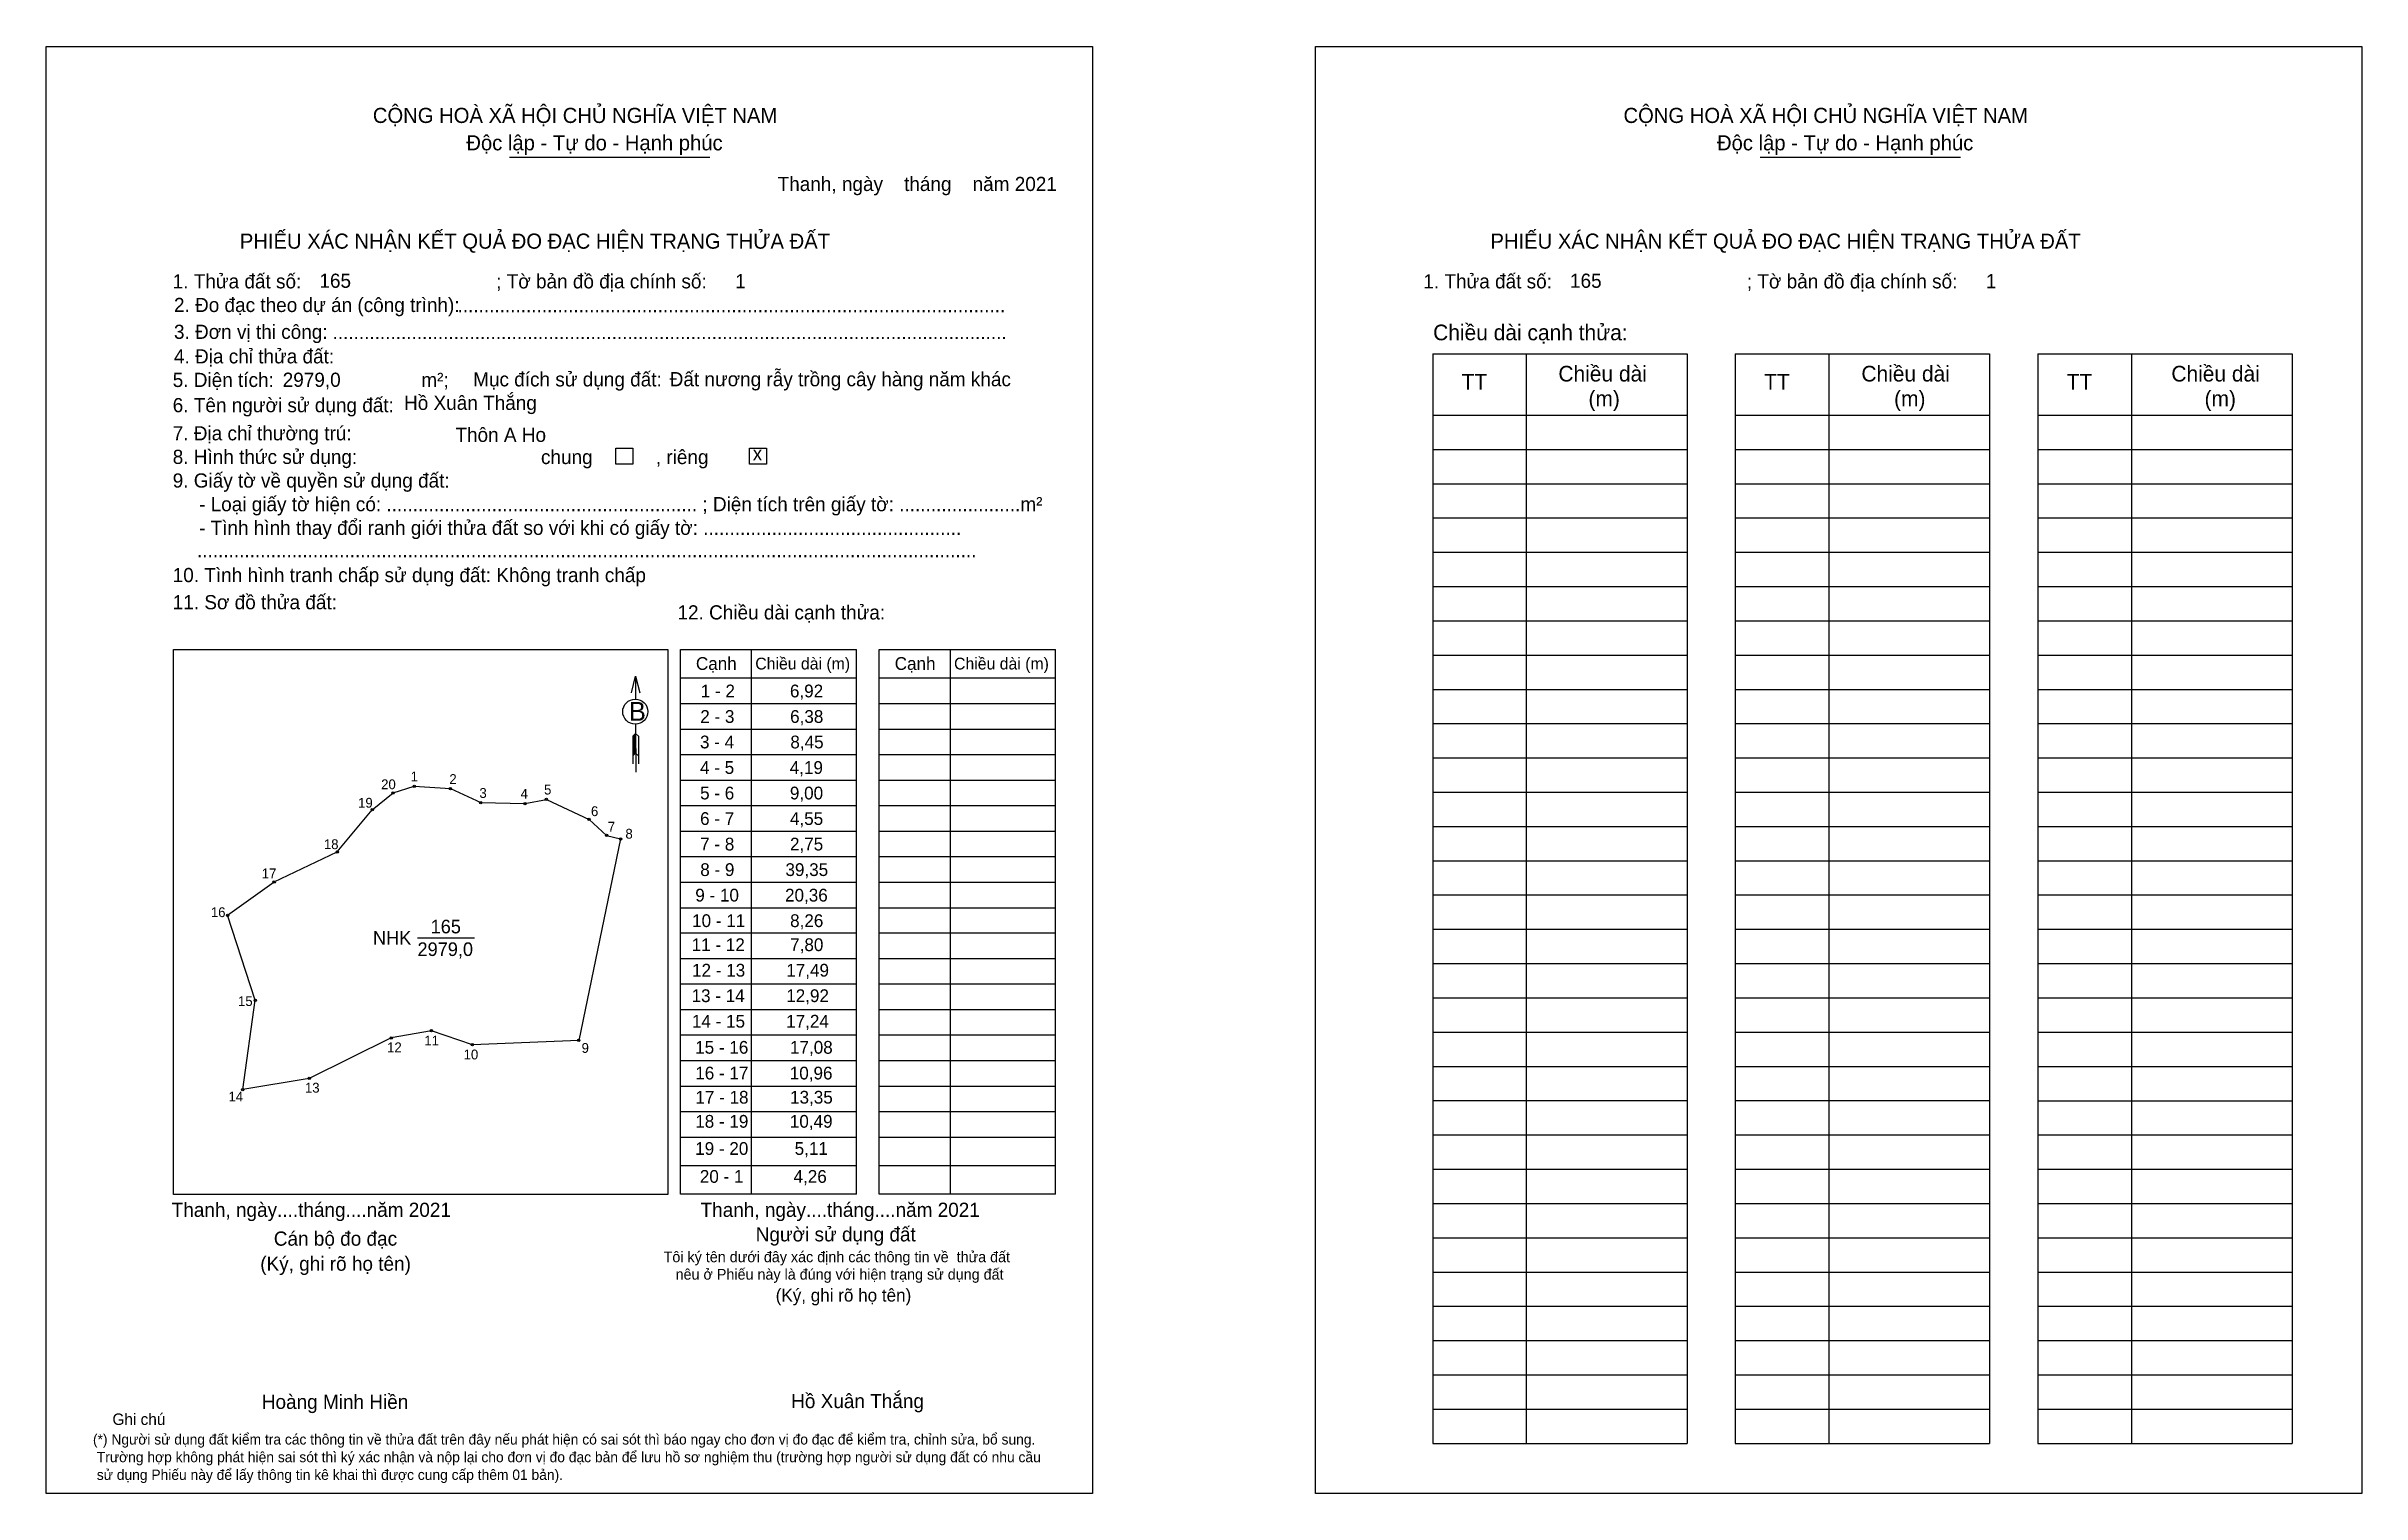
# Model space of a CAD drawing. Extents: x 545941 to 546384, y 1823805 to 1824082.
import ezdxf

# ---------------------------------------------------------------- set-up
doc = ezdxf.new("R2010")
doc.units = 0
for name, color, linetype in [('CanhThua', 7, 'Continuous'), ('kqddKhungInTrang1', 7, 'Continuous'), ('kqddKhungInTrang2', 7, 'Continuous'), ('kqddNoiDung', 7, 'Continuous'), ('kqddTemplate', 7, 'Continuous'), ('MocDinhThua', 7, 'Continuous'), ('NhanDiaChinhThua', 7, 'Continuous'), ('SoHieuDinhThua', 7, 'Continuous')]:
    doc.layers.add(name, color=color, linetype=linetype)

msp = doc.modelspace()

# ---------------------------------------------------------------- linework, layer by layer
at = {"layer": 'CanhThua'}
for p, q in [((546003.66, 1823935.67), (546007.63, 1823938.88)), ((546007.63, 1823938.88), (546011.69, 1823940.16)), ((546011.69, 1823940.16), (546018.59, 1823939.72)), ((546018.59, 1823939.72), (546024.39, 1823937.05)), ((546032.83, 1823936.85), (546036.95, 1823937.66)), ((546036.95, 1823937.66), (546045.1, 1823933.84)), ((545996.95, 1823927.6), (546003.66, 1823935.67)), ((546024.39, 1823937.05), (546032.83, 1823936.85)), ((546045.1, 1823933.84), (546048.47, 1823930.78)), ((546051.14, 1823930.1), (546043.13, 1823891.57)), ((546048.47, 1823930.78), (546051.14, 1823930.1)), ((545984.89, 1823921.89), (545996.95, 1823927.6)), ((545975.98, 1823915.5), (545984.89, 1823921.89)), ((545981.26, 1823899.27), (545975.98, 1823915.5)), ((545978.87, 1823882.19), (545981.26, 1823899.27)), ((546014.97, 1823893.42), (546007.29, 1823892.05)), ((546022.79, 1823890.75), (546014.97, 1823893.42)), ((546007.29, 1823892.05), (545991.6, 1823884.33)), ((546043.13, 1823891.57), (546022.79, 1823890.75)), ((545991.6, 1823884.33), (545978.87, 1823882.19))]:
    msp.add_line(p, q, dxfattribs=at)
at = {"layer": 'kqddKhungInTrang1'}
msp.add_lwpolyline([(545941.32, 1824081.61), (546141.36, 1824081.61), (546141.36, 1823804.94), (545941.32, 1823804.94)], close=True, dxfattribs=at)
at = {"layer": 'kqddKhungInTrang2'}
msp.add_lwpolyline([(546184.03, 1824081.61), (546384.07, 1824081.61), (546384.07, 1823804.94), (546184.03, 1823804.94)], close=True, dxfattribs=at)
at = {"layer": 'kqddTemplate'}
for p, q in [((546029.92, 1824060.44), (546068.23, 1824060.44)), ((546269.07, 1824060.44), (546307.38, 1824060.44)), ((546206.42, 1824022.83), (546255.06, 1824022.83)), ((546206.42, 1824022.83), (546206.42, 1823814.54)), ((546224.32, 1824022.83), (546224.32, 1823814.54)), ((546255.06, 1824022.83), (546255.06, 1823814.54)), ((546264.28, 1824022.83), (546264.28, 1823814.54)), ((546264.28, 1824022.83), (546312.92, 1824022.83)), ((546282.18, 1824022.83), (546282.18, 1823814.54)), ((546312.92, 1824022.83), (546312.92, 1823814.54)), ((546322.13, 1824022.83), (546322.13, 1823814.54)), ((546322.13, 1824022.83), (546370.77, 1824022.83)), ((546340.03, 1824022.83), (546340.03, 1823814.54)), ((546370.77, 1824022.83), (546370.77, 1823814.54)), ((546206.42, 1824011.11), (546255.06, 1824011.11)), ((546264.28, 1824011.11), (546312.92, 1824011.11)), ((546322.13, 1824011.11), (546370.77, 1824011.11)), ((546206.42, 1824004.56), (546255.06, 1824004.56)), ((546264.28, 1824004.56), (546312.92, 1824004.56)), ((546322.13, 1824004.56), (546370.77, 1824004.56)), ((546206.42, 1823998), (546255.06, 1823998)), ((546264.28, 1823998), (546312.92, 1823998)), ((546322.13, 1823998), (546370.77, 1823998)), ((546206.42, 1823991.45), (546255.06, 1823991.45)), ((546264.28, 1823991.45), (546312.92, 1823991.45)), ((546322.13, 1823991.45), (546370.77, 1823991.45)), ((546206.42, 1823984.9), (546255.06, 1823984.9)), ((546264.28, 1823984.9), (546312.92, 1823984.9)), ((546322.13, 1823984.9), (546370.77, 1823984.9)), ((546206.42, 1823978.35), (546255.06, 1823978.35)), ((546264.28, 1823978.35), (546312.92, 1823978.35)), ((546322.13, 1823978.35), (546370.77, 1823978.35)), ((546206.42, 1823971.8), (546255.06, 1823971.8)), ((546264.28, 1823971.8), (546312.92, 1823971.8)), ((546322.13, 1823971.8), (546370.77, 1823971.8)), ((546062.58, 1823966.31), (546096.27, 1823966.31)), ((546062.58, 1823862.2), (546062.58, 1823966.31)), ((546076.13, 1823966.31), (546076.13, 1823862.2)), ((546096.27, 1823862.2), (546096.27, 1823966.31)), ((546100.59, 1823966.31), (546134.29, 1823966.31)), ((546100.59, 1823862.2), (546100.59, 1823966.31)), ((546114.14, 1823966.31), (546114.14, 1823862.2)), ((546134.29, 1823862.2), (546134.29, 1823966.31)), ((546206.42, 1823965.24), (546255.06, 1823965.24)), ((546264.28, 1823965.24), (546312.92, 1823965.24)), ((546322.13, 1823965.24), (546370.77, 1823965.24)), ((546053.99, 1823961.2), (546054, 1823956.83)), ((546062.58, 1823960.87), (546096.27, 1823960.87)), ((546100.59, 1823960.87), (546134.29, 1823960.87)), ((546062.58, 1823955.99), (546096.27, 1823955.99)), ((546100.59, 1823955.99), (546134.29, 1823955.99)), ((546206.42, 1823958.69), (546255.06, 1823958.69)), ((546264.28, 1823958.69), (546312.92, 1823958.69)), ((546322.13, 1823958.69), (546370.77, 1823958.69)), ((546054.01, 1823952.03), (546054.02, 1823942.83)), ((546062.58, 1823951.11), (546096.27, 1823951.11)), ((546100.59, 1823951.11), (546134.29, 1823951.11)), ((546206.42, 1823952.14), (546255.06, 1823952.14)), ((546264.28, 1823952.14), (546312.92, 1823952.14)), ((546322.13, 1823952.14), (546370.77, 1823952.14)), ((546054.01, 1823950.26), (546053.45, 1823949.73)), ((546054.01, 1823950.01), (546053.45, 1823949.48)), ((546054.01, 1823949.76), (546053.45, 1823949.23)), ((546053.45, 1823949.73), (546053.45, 1823944.46)), ((546054.01, 1823949.51), (546053.45, 1823948.98)), ((546054.01, 1823949.27), (546053.45, 1823948.73)), ((546054.01, 1823949.02), (546053.45, 1823948.48)), ((546054.01, 1823948.77), (546053.45, 1823948.23)), ((546054.01, 1823948.52), (546053.45, 1823947.98)), ((546054.01, 1823948.27), (546053.45, 1823947.73)), ((546054.01, 1823948.02), (546053.45, 1823947.48)), ((546054.01, 1823947.77), (546053.45, 1823947.23)), ((546054.01, 1823947.52), (546053.45, 1823946.98)), ((546054.01, 1823947.27), (546053.45, 1823946.73)), ((546054.01, 1823947.02), (546053.45, 1823946.48)), ((546054.01, 1823946.77), (546053.45, 1823946.23)), ((546054.01, 1823946.52), (546053.45, 1823945.98)), ((546054.01, 1823950.26), (546054.58, 1823949.73)), ((546054.01, 1823946.52), (546054.58, 1823945.98)), ((546054.58, 1823949.73), (546054.58, 1823944.46)), ((546062.58, 1823946.23), (546096.27, 1823946.23)), ((546100.59, 1823946.23), (546134.29, 1823946.23)), ((546206.42, 1823945.59), (546255.06, 1823945.59)), ((546264.28, 1823945.59), (546312.92, 1823945.59)), ((546322.13, 1823945.59), (546370.77, 1823945.59)), ((546062.58, 1823941.35), (546096.27, 1823941.35)), ((546100.59, 1823941.35), (546134.29, 1823941.35)), ((546206.42, 1823939.03), (546255.06, 1823939.03)), ((546264.28, 1823939.03), (546312.92, 1823939.03)), ((546322.13, 1823939.03), (546370.77, 1823939.03)), ((546062.58, 1823936.47), (546096.27, 1823936.47)), ((546100.59, 1823936.47), (546134.29, 1823936.47)), ((546062.58, 1823931.59), (546096.27, 1823931.59)), ((546100.59, 1823931.59), (546134.29, 1823931.59)), ((546206.42, 1823932.48), (546255.06, 1823932.48)), ((546264.28, 1823932.48), (546312.92, 1823932.48)), ((546322.13, 1823932.48), (546370.77, 1823932.48)), ((546062.58, 1823926.71), (546096.27, 1823926.71)), ((546100.59, 1823926.71), (546134.29, 1823926.71)), ((546206.42, 1823925.93), (546255.06, 1823925.93)), ((546264.28, 1823925.93), (546312.92, 1823925.93)), ((546322.13, 1823925.93), (546370.77, 1823925.93)), ((546062.58, 1823921.83), (546096.27, 1823921.83)), ((546100.59, 1823921.83), (546134.29, 1823921.83)), ((546062.58, 1823916.95), (546096.27, 1823916.95)), ((546100.59, 1823916.95), (546134.29, 1823916.95)), ((546206.42, 1823919.38), (546255.06, 1823919.38)), ((546264.28, 1823919.38), (546312.92, 1823919.38)), ((546322.13, 1823919.38), (546370.77, 1823919.38)), ((546096.27, 1823912.07), (546062.58, 1823912.07)), ((546134.29, 1823912.07), (546100.59, 1823912.07)), ((546206.42, 1823912.83), (546255.06, 1823912.83)), ((546264.28, 1823912.83), (546312.92, 1823912.83)), ((546322.13, 1823912.83), (546370.77, 1823912.83)), ((546096.27, 1823907.19), (546062.58, 1823907.19)), ((546134.29, 1823907.19), (546100.59, 1823907.19)), ((546096.27, 1823902.31), (546062.58, 1823902.31)), ((546134.29, 1823902.31), (546100.59, 1823902.31)), ((546206.42, 1823906.27), (546255.06, 1823906.27)), ((546264.28, 1823906.27), (546312.92, 1823906.27)), ((546322.13, 1823906.27), (546370.77, 1823906.27)), ((546206.42, 1823899.72), (546255.06, 1823899.72)), ((546264.28, 1823899.72), (546312.92, 1823899.72)), ((546322.13, 1823899.72), (546370.77, 1823899.72)), ((546096.27, 1823897.44), (546062.58, 1823897.44)), ((546134.29, 1823897.44), (546100.59, 1823897.44)), ((546206.42, 1823893.17), (546255.06, 1823893.17)), ((546264.28, 1823893.17), (546312.92, 1823893.17)), ((546322.13, 1823893.17), (546370.77, 1823893.17)), ((546096.27, 1823892.56), (546062.58, 1823892.56)), ((546134.29, 1823892.56), (546100.59, 1823892.56)), ((546096.27, 1823887.68), (546062.58, 1823887.68)), ((546134.29, 1823887.68), (546100.59, 1823887.68)), ((546206.42, 1823886.62), (546255.06, 1823886.62)), ((546264.28, 1823886.62), (546312.92, 1823886.62)), ((546322.13, 1823886.62), (546370.77, 1823886.62)), ((546096.27, 1823882.8), (546062.58, 1823882.8)), ((546134.29, 1823882.8), (546100.59, 1823882.8)), ((546206.42, 1823880.07), (546255.06, 1823880.07)), ((546264.28, 1823880.07), (546312.92, 1823880.07)), ((546322.13, 1823880.06), (546370.77, 1823880.06)), ((546096.27, 1823877.92), (546062.58, 1823877.92)), ((546134.29, 1823877.92), (546100.59, 1823877.92)), ((546096.27, 1823873.04), (546062.58, 1823873.04)), ((546134.29, 1823873.04), (546100.59, 1823873.04)), ((546206.42, 1823873.51), (546255.06, 1823873.51)), ((546264.28, 1823873.51), (546312.92, 1823873.51)), ((546322.13, 1823873.51), (546370.77, 1823873.51)), ((546096.27, 1823867.62), (546062.58, 1823867.62)), ((546134.29, 1823867.62), (546100.59, 1823867.62)), ((546206.42, 1823866.96), (546255.06, 1823866.96)), ((546264.28, 1823866.96), (546312.92, 1823866.96)), ((546322.13, 1823866.96), (546370.77, 1823866.96)), ((546096.27, 1823862.2), (546062.58, 1823862.2)), ((546134.29, 1823862.2), (546100.59, 1823862.2)), ((546206.42, 1823860.41), (546255.06, 1823860.41)), ((546264.28, 1823860.41), (546312.92, 1823860.41)), ((546322.13, 1823860.41), (546370.77, 1823860.41)), ((546206.42, 1823853.86), (546255.06, 1823853.86)), ((546264.28, 1823853.86), (546312.92, 1823853.86)), ((546322.13, 1823853.86), (546370.77, 1823853.86)), ((546206.42, 1823847.3), (546255.06, 1823847.3)), ((546264.28, 1823847.3), (546312.92, 1823847.3)), ((546322.13, 1823847.3), (546370.77, 1823847.3)), ((546206.42, 1823840.75), (546255.06, 1823840.75)), ((546264.28, 1823840.75), (546312.92, 1823840.75)), ((546322.13, 1823840.75), (546370.77, 1823840.75)), ((546206.42, 1823834.2), (546255.06, 1823834.2)), ((546264.28, 1823834.2), (546312.92, 1823834.2)), ((546322.13, 1823834.2), (546370.77, 1823834.2)), ((546206.42, 1823827.65), (546255.06, 1823827.65)), ((546264.28, 1823827.65), (546312.92, 1823827.65)), ((546322.13, 1823827.65), (546370.77, 1823827.65)), ((546206.42, 1823821.1), (546255.06, 1823821.1)), ((546264.28, 1823821.1), (546312.92, 1823821.1)), ((546322.13, 1823821.1), (546370.77, 1823821.1)), ((546206.42, 1823814.54), (546255.06, 1823814.54)), ((546264.28, 1823814.54), (546312.92, 1823814.54)), ((546322.13, 1823814.54), (546370.77, 1823814.54))]:
    msp.add_line(p, q, dxfattribs=at)
for points in [[(546050.2, 1824004.77), (546053.45, 1824004.77), (546053.45, 1824001.74), (546050.2, 1824001.74)], [(546075.8, 1824004.77), (546079.05, 1824004.77), (546079.05, 1824001.74), (546075.8, 1824001.74)], [(545965.66, 1823966.31), (546060.18, 1823966.31), (546060.18, 1823862.1), (545965.66, 1823862.1)]]:
    msp.add_lwpolyline(points, close=True, dxfattribs=at)
msp.add_lwpolyline([(546053.21, 1823958.03), (546053.99, 1823961.2), (546054.79, 1823958.04)], dxfattribs=at)
msp.add_circle((546053.94, 1823954.43), 2.4, dxfattribs=at)
at = {"layer": 'MocDinhThua'}
for centre in [(546007.63, 1823938.88), (546011.69, 1823940.16), (546018.59, 1823939.72), (546036.95, 1823937.66), (546003.66, 1823935.67), (546024.39, 1823937.05), (546032.83, 1823936.85), (546045.1, 1823933.84), (546048.47, 1823930.78), (546051.14, 1823930.1), (545996.95, 1823927.6), (545984.89, 1823921.89), (545975.98, 1823915.5), (545981.26, 1823899.27), (546014.97, 1823893.42), (546007.29, 1823892.05), (546022.79, 1823890.75), (546043.13, 1823891.57), (545991.6, 1823884.33), (545978.87, 1823882.19)]:
    msp.add_circle(centre, 0.225, dxfattribs=at)
at = {"layer": 'NhanDiaChinhThua'}
msp.add_line((546012.3, 1823911.18), (546023.22, 1823911.18), dxfattribs=at)

# ---------------------------------------------------------------- texts
at = {"layer": 'kqddNoiDung'}
for s, height, p in [('Thanh, ngày    tháng    năm 2021  ', 2.7107, (546081.16, 1824053.95)), ('165', 2.711, (545993.54, 1824035.45)), ('1', 2.71, (546073.04, 1824035.36)), ('165', 2.711, (546232.68, 1824035.45)), ('1', 2.71, (546312.18, 1824035.36)), ('........................................................................................................', 2.71069, (546019.95, 1824030.77)), ('................................................................................................................................', 2.71069, (545996.05, 1824025.64)), ('2979,0', 2.711, (545986.52, 1824016.52)), ('Đất nương rẫy trồng cây hàng năm khác', 2.7107, (546060.52, 1824016.63)), ('Hồ Xuân Thắng', 2.7107, (546009.73, 1824012.11)), ('Thôn A Ho', 2.711, (546019.55, 1824006)), ('x', 2.71, (546076.4, 1824002.44)), ('1 - 2', 2.44, (546066.47, 1823957.16)), ('6,92', 2.44, (546083.52, 1823957.16)), ('2 - 3', 2.44, (546066.37, 1823952.28)), ('6,38', 2.44, (546083.55, 1823952.28)), ('3 - 4', 2.44, (546066.32, 1823947.41)), ('8,45', 2.44, (546083.6, 1823947.41)), ('4 - 5', 2.44, (546066.33, 1823942.53)), ('4,19', 2.44, (546083.48, 1823942.53)), ('5 - 6', 2.44, (546066.34, 1823937.65)), ('9,00', 2.44, (546083.51, 1823937.65)), ('6 - 7', 2.44, (546066.34, 1823932.77)), ('4,55', 2.44, (546083.52, 1823932.77)), ('7 - 8', 2.44, (546066.35, 1823927.89)), ('2,75', 2.44, (546083.53, 1823927.89)), ('8 - 9', 2.44, (546066.37, 1823923.01)), ('39,35', 2.44, (546082.66, 1823923.01)), ('9 - 10', 2.44, (546065.42, 1823918.13)), ('20,36', 2.44, (546082.58, 1823918.13)), ('10 - 11', 2.44, (546064.81, 1823913.25)), ('8,26', 2.44, (546083.55, 1823913.25)), ('11 - 12', 2.44, (546064.73, 1823908.66)), ('7,80', 2.44, (546083.56, 1823908.66)), ('12 - 13', 2.44, (546064.8, 1823903.78)), ('17,49', 2.44, (546082.82, 1823903.78)), ('13 - 14', 2.44, (546064.71, 1823898.91)), ('12,92', 2.44, (546082.81, 1823898.91)), ('14 - 15', 2.44, (546064.77, 1823894.03)), ('17,24', 2.44, (546082.8, 1823894.03)), ('15 - 16', 2.44, (546065.4, 1823889.04)), ('17,08', 2.44, (546083.53, 1823889.04)), ('16 - 17', 2.44, (546065.42, 1823884.12)), ('10,96', 2.44, (546083.49, 1823884.12)), ('17 - 18', 2.44, (546065.44, 1823879.5)), ('13,35', 2.44, (546083.54, 1823879.5)), ('18 - 19', 2.44, (546065.41, 1823874.89)), ('10,49', 2.44, (546083.5, 1823874.89)), ('19 - 20', 2.44, (546065.4, 1823869.7)), ('5,11', 2.44, (546084.42, 1823869.7)), ('20 - 1', 2.44, (546066.29, 1823864.36)), ('4,26', 2.44, (546084.21, 1823864.36)), ('Thanh, ngày....tháng....năm 2021', 2.7107, (545965.29, 1823857.85)), ('Thanh, ngày....tháng....năm 2021', 2.7107, (546066.43, 1823857.85)), ('Hồ Xuân Thắng', 2.7107, (546083.75, 1823821.29))]:
    msp.add_text(s, height=height, dxfattribs=at).set_placement(p)
at = {"layer": 'kqddTemplate'}
for s, height, p in [('CỘNG HOÀ XÃ HỘI CHỦ NGHĨA VIỆT NAM', 2.8914, (546003.76, 1824066.96)), ('CỘNG HOÀ XÃ HỘI CHỦ NGHĨA VIỆT NAM', 2.8914, (546242.91, 1824066.96)), ('Độc lập - Tự do - Hạnh phúc', 2.8914, (546021.64, 1824061.73)), ('Độc lập - Tự do - Hạnh phúc', 2.8914, (546260.79, 1824061.73)), ('PHIẾU XÁC NHẬN KẾT QUẢ ĐO ĐẠC HIỆN TRẠNG THỬA ĐẤT', 2.8914, (545978.32, 1824042.93)), ('PHIẾU XÁC NHẬN KẾT QUẢ ĐO ĐẠC HIỆN TRẠNG THỬA ĐẤT', 2.8914, (546217.47, 1824042.93)), ('1. Thửa đất số:                                     ; Tờ bản đồ địa chính số:', 2.7107, (545965.49, 1824035.34)), ('1. Thửa đất số:                                     ; Tờ bản đồ địa chính số:', 2.7107, (546204.64, 1824035.34)), ('2. Đo đạc theo dự án (công trình): ', 2.7107, (545965.73, 1824030.82)), ('3. Đơn vị thi công: ', 2.7107, (545965.73, 1824025.69)), ('Chiều dài cạnh thửa:', 2.9953, (546206.51, 1824025.42)), ('4. Địa chỉ thửa đất:', 2.7107, (545965.73, 1824021)), ('5. Diện tích:                            m²; ', 2.7107, (545965.49, 1824016.49)), ('Mục đích sử dụng đất:', 2.7107, (546022.94, 1824016.6)), ('TT', 2.995, (546211.95, 1824016)), ('Chiều dài', 2.995, (546230.46, 1824017.54)), ('TT', 2.995, (546269.8, 1824016)), ('Chiều dài', 2.995, (546288.4, 1824017.54)), ('TT', 2.995, (546327.66, 1824016)), ('Chiều dài', 2.995, (546347.67, 1824017.54)), ('6. Tên người sử dụng đất:', 2.7107, (545965.49, 1824011.67)), ('(m)', 2.995, (546236.21, 1824012.78)), ('(m)', 2.995, (546294.65, 1824012.78)), ('(m)', 2.995, (546354.02, 1824012.78)), ('7. Địa chỉ thường trú:', 2.7107, (545965.49, 1824006.29)), ('8. Hình thức sử dụng:', 2.7107, (545965.49, 1824001.78)), ('chung            , riêng', 2.7107, (546035.91, 1824001.75)), ('9. Giấy tờ về quyền sử dụng đất:', 2.7107, (545965.49, 1823997.26)), ('     - Loại giấy tờ hiện có: ........................................................... ; Diện tích trên giấy tờ: .......................m²', 2.71069, (545965.49, 1823992.74)), ('     - Tình hình thay đổi ranh giới thửa đất so với khi có giấy tờ: .................................................', 2.71069, (545965.49, 1823988.22)), ('10. Tình hình tranh chấp sử dụng đất: Không tranh chấp', 2.7107, (545965.49, 1823979.19)), ('....................................................................................................................................................', 2.71069, (545970.13, 1823983.93)), ('11. Sơ đồ thửa đất:', 2.7107, (545965.49, 1823974)), ('12. Chiều dài cạnh thửa:', 2.7107, (546062.01, 1823972.05)), ('Cạnh', 2.44, (546065.54, 1823962.41)), ('Chiều dài (m)', 2.2589, (546076.89, 1823962.49)), ('Cạnh', 2.44, (546103.55, 1823962.41)), ('Chiều dài (m)', 2.2589, (546114.9, 1823962.49)), ('B', 3.61, (546052.75, 1823952.68)), ('Cán bộ đo đạc', 2.7107, (545984.82, 1823852.34)), ('Người sử dụng đất', 2.7107, (546076.97, 1823853.16)), ('(Ký, ghi rõ họ tên)', 2.7107, (545982.23, 1823847.55)), ('Tôi ký tên dưới đây xác định các thông tin về  thửa đất ', 2.0493, (546059.36, 1823849.18)), ('nêu ở Phiếu này là đúng với hiện trạng sử dụng đất', 2.0493, (546061.65, 1823845.85)), ('(Ký, ghi rõ họ tên)', 2.4396, (546080.79, 1823841.66)), ('Hoàng Minh Hiền', 2.7107, (545982.53, 1823821.14)), ('Ghi chú', 2.196, (545953.97, 1823818.07)), ('(*) Người sử dụng đất kiểm tra các thông tin về thửa đất trên đây nếu phát hiện có sai sót thì báo ngay cho đơn vị đo đạc để kiểm tra, chỉnh sửa, bổ sung.', 1.97609, (545950.24, 1823814.33)), (' Trường hợp không phát hiện sai sót thì ký xác nhận và nộp lại cho đơn vị đo đạc bản để lưu hồ sơ nghiệm thu (trường hợp người sử dụng đất có nhu cầu', 1.97609, (545950.24, 1823810.95)), (' sử dụng Phiếu này để lấy thông tin kê khai thì được cung cấp thêm 01 bản).', 1.9761, (545950.24, 1823807.57))]:
    msp.add_text(s, height=height, dxfattribs=at).set_placement(p)
at = {"layer": 'NhanDiaChinhThua'}
for s, p in [('NHK', (546003.78, 1823909.88)), ('165', (546014.81, 1823912.05)), ('2979,0', (546012.3, 1823907.72))]:
    msp.add_text(s, height=2.596, dxfattribs=at).set_placement(p)
at = {"layer": 'SoHieuDinhThua'}
for s, height, p in [('1', 1.88, (546010.98, 1823941.08)), ('2', 1.88, (546018.39, 1823940.6)), ('19', 1.879, (546000.94, 1823936.07)), ('20', 1.879, (546005.35, 1823939.6)), ('3', 1.88, (546024.14, 1823937.94)), ('4', 1.88, (546032.01, 1823937.79)), ('5', 1.88, (546036.5, 1823938.59)), ('6', 1.88, (546045.47, 1823934.46)), ('7', 1.88, (546048.69, 1823931.49)), ('18', 1.879, (545994.4, 1823928.15)), ('8', 1.88, (546052.06, 1823930.15)), ('17', 1.879, (545982.53, 1823922.57)), ('16', 1.879, (545972.79, 1823915.15)), ('15', 1.879, (545977.98, 1823898.16)), ('12', 1.879, (546006.49, 1823889.32)), ('11', 1.879, (546013.61, 1823890.61)), ('10', 1.879, (546021.12, 1823887.95)), ('9', 1.88, (546043.68, 1823889.2)), ('14', 1.879, (545976.16, 1823879.91)), ('13', 1.879, (545990.78, 1823881.6))]:
    msp.add_text(s, height=height, dxfattribs=at).set_placement(p)

doc.saveas('drawing.dxf')
